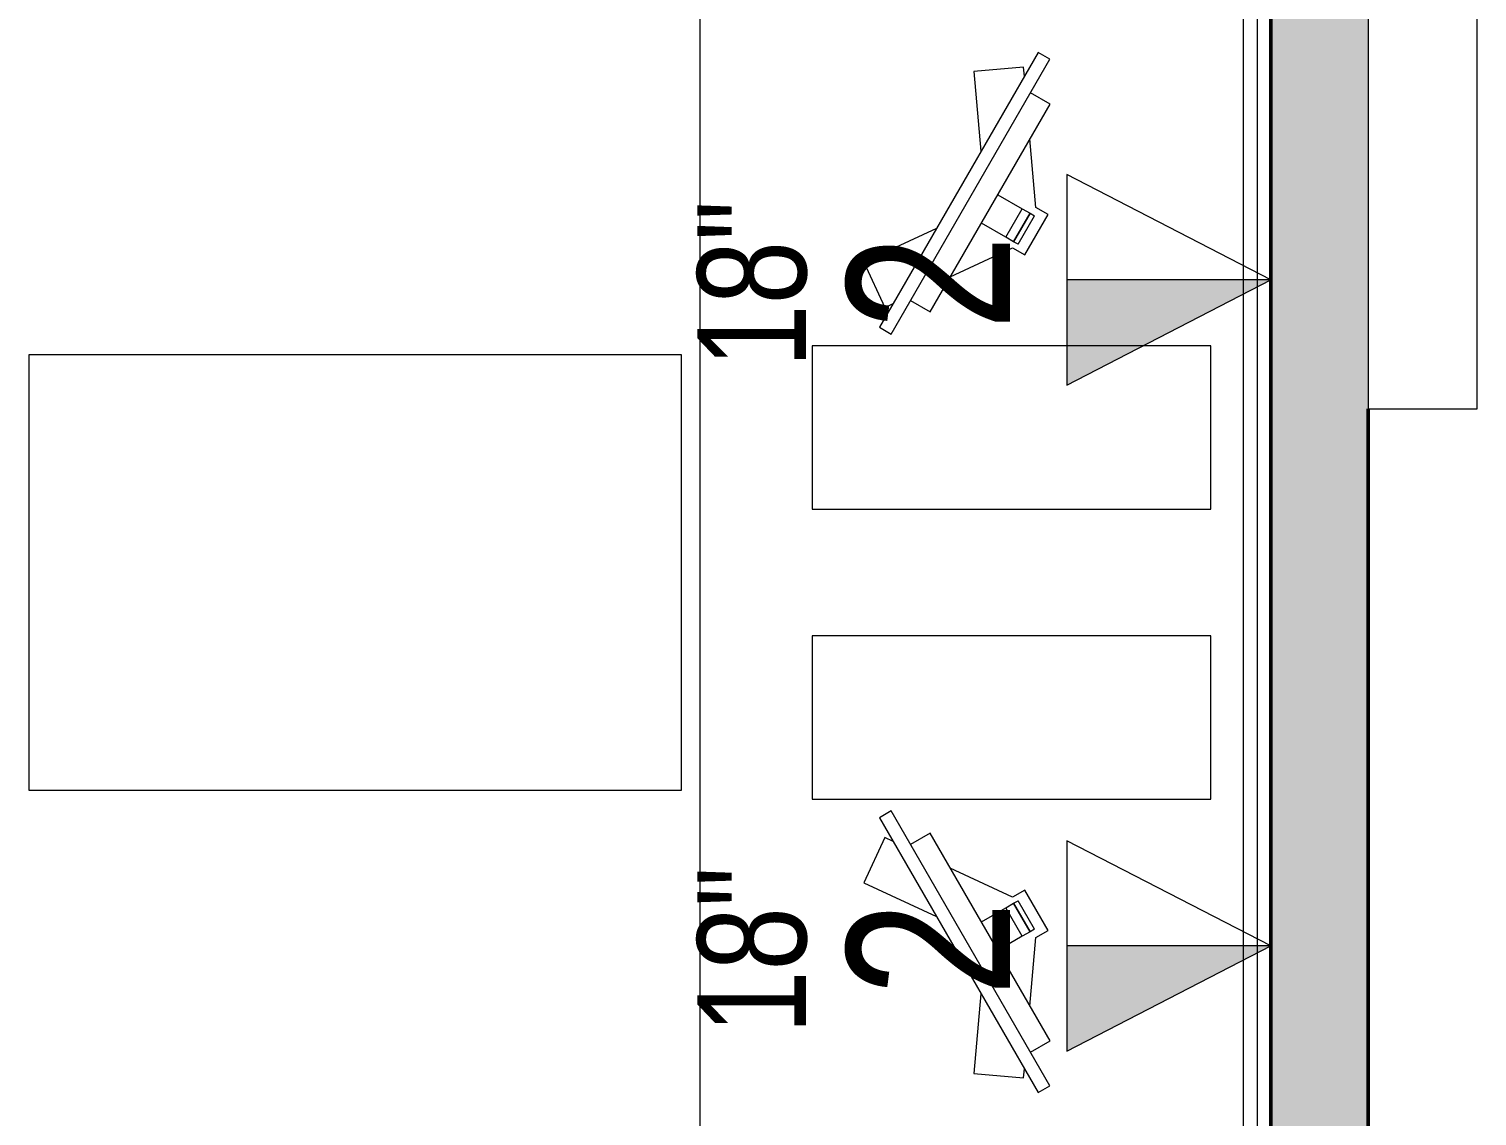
# Model space of a CAD drawing. Header units: inches. Extents: x -1106 to 1409, y -1111 to 918.
# Drawn here: x 648.3 to 728.1, y 299.7 to 359.7 of the extents above; entities that cross this region are included whole.
import ezdxf

# ---------------------------------------------------------------- set-up
doc = ezdxf.new("R2010")
doc.units = ezdxf.units.IN
doc.header["$MEASUREMENT"] = 0
for name, color, linetype, lineweight in [('A-ANNO-NOTE', 131, 'Continuous', 9), ('A-WALL-PATT', 111, 'Continuous', 13), ('I-FURN', 30, 'Continuous', 9), ('I-WALL', 2, 'Continuous', 13), ('Q-CASE', 31, 'Continuous', 9), ('Q-SPCQ', 91, 'Continuous', 13)]:
    doc.layers.add(name, color=color, linetype=linetype, lineweight=lineweight)
doc.styles.add('Arial_1', font='arial.ttf', dxfattribs={"width": 0.75, "height": 9})
doc.styles.add('Arial_2', font='arial.ttf', dxfattribs={"width": 0.75, "height": 6})

# ---------------------------------------------------------------- blocks, each defined once
blk = doc.blocks.new('Counter Top wo Backsplash - 30_ Depth Desk 3__ Thickness-4590493-7TH FLOOR TELECOM UNDERFLOOR ROUTING PLAN')
at = {"layer": 'Q-CASE'}
for p, q in [((239.3, 0), (-47.262, 0)), ((-47.262, -30), (239.3, -30))]:
    blk.add_line(p, q, dxfattribs=at)
blk = doc.blocks.new('Spec _Color Rooms_ - Spec _Color Rooms_-4172614-7TH FLOOR TELECOM UNDERFLOOR ROUTING PLAN')
at = {"layer": 'Q-SPCQ', "color": 53, "lineweight": 9}
for p, q in [((4.5, 11), (-4.5, 11)), ((-4.5, 11), (-4.5, -11)), ((4.5, -11), (4.5, 11)), ((-4.5, -11), (4.5, -11))]:
    blk.add_line(p, q, dxfattribs=at)
blk = doc.blocks.new('Computer Monitor - Dell - Computer Monitor - Dell-4152829-7TH FLOOR TELECOM UNDERFLOOR ROUTING PLAN')
at = {"layer": 'Q-SPCQ', "color": 53, "lineweight": 9}
for p, q in [((-6.078, 5.079), (-7.655, 2.826)), ((-2.454, 2.541), (-6.078, 5.079)), ((6.078, 5.079), (2.454, 2.541)), ((7.655, 2.826), (6.078, 5.079)), ((8.75, 2.541), (-8.75, 2.541)), ((-8.75, 2.541), (-8.75, 1.791)), ((-7.655, 2.826), (-7.248, 2.541)), ((7.248, 2.541), (7.655, 2.826)), ((8.75, 1.791), (8.75, 2.541)), ((-8.75, 1.791), (8.75, 1.791)), ((-6.615, 1.791), (-6.615, 0.541)), ((6.615, 0.541), (6.615, 1.791)), ((-6.615, 0.541), (6.615, 0.541)), ((-4.392, 0.541), (-1.289, -1.631)), ((-0.962, -1.012), (-0.962, 0.541)), ((0.846, 0.541), (0.846, -1.012)), ((1.289, -1.631), (4.392, 0.541)), ((-0.962, -1.512), (-0.962, -1.012)), ((-0.962, -1.012), (0.846, -1.012)), ((0.846, -1.512), (-0.962, -1.512)), ((-0.962, -1.801), (-0.962, -1.512)), ((-0.962, -1.512), (0.846, -1.512)), ((0.846, -1.012), (0.846, -1.512)), ((0.846, -1.512), (0.846, -1.801)), ((-1.289, -1.631), (-1.289, -2.406)), ((-0.962, -1.801), (0.846, -1.801)), ((1.289, -2.406), (1.289, -1.631)), ((-1.289, -2.406), (1.289, -2.406))]:
    blk.add_line(p, q, dxfattribs=at)
blk = doc.blocks.new('Spec _Color Rooms_ - Spec _Color Rooms_-3252224-7TH FLOOR TELECOM UNDERFLOOR ROUTING PLAN')
at = {"layer": 'Q-SPCQ', "color": 53, "lineweight": 9}
for p, q in [((4.5, 11), (-4.5, 11)), ((-4.5, 11), (-4.5, -11)), ((4.5, -11), (4.5, 11)), ((-4.5, -11), (4.5, -11))]:
    blk.add_line(p, q, dxfattribs=at)
blk = doc.blocks.new('Computer Monitor - Dell - Computer Monitor - Dell-3232638-7TH FLOOR TELECOM UNDERFLOOR ROUTING PLAN')
at = {"layer": 'Q-SPCQ', "color": 53, "lineweight": 9}
for p, q in [((1.289, 2.406), (-1.289, 2.406)), ((-1.289, 2.406), (-1.289, 1.631)), ((1.289, 1.631), (1.289, 2.406)), ((-1.289, 1.631), (-4.392, -0.541)), ((-0.962, 1.512), (-0.962, 1.801)), ((0.846, 1.801), (-0.962, 1.801)), ((0.846, 1.801), (0.846, 1.512)), ((4.392, -0.541), (1.289, 1.631)), ((-0.962, 1.012), (-0.962, 1.512)), ((-0.962, 1.512), (0.846, 1.512)), ((0.846, 1.512), (-0.962, 1.512)), ((-0.962, -0.541), (-0.962, 1.012)), ((0.846, 1.012), (-0.962, 1.012)), ((0.846, 1.512), (0.846, 1.012)), ((0.846, 1.012), (0.846, -0.541)), ((6.615, -0.541), (-6.615, -0.541)), ((-6.615, -0.541), (-6.615, -1.791)), ((6.615, -1.791), (6.615, -0.541)), ((8.75, -1.791), (-8.75, -1.791)), ((-8.75, -1.791), (-8.75, -2.541)), ((8.75, -2.541), (8.75, -1.791)), ((-8.75, -2.541), (8.75, -2.541)), ((-7.248, -2.541), (-7.655, -2.826)), ((-7.655, -2.826), (-6.078, -5.079)), ((-6.078, -5.079), (-2.454, -2.541)), ((2.454, -2.541), (6.078, -5.079)), ((6.078, -5.079), (7.655, -2.826)), ((7.655, -2.826), (7.248, -2.541))]:
    blk.add_line(p, q, dxfattribs=at)
blk = doc.blocks.new('Light Box - Light Box-4680645-7TH FLOOR TELECOM UNDERFLOOR ROUTING PLAN')
at = {"layer": 'Q-SPCQ', "color": 53, "lineweight": 9}
for p, q in [((24, 8.6875), (-24, 8.6875)), ((-24, 8.6875), (-24, 2.6875)), ((24, 2.6875), (24, 8.6875)), ((-24, 2.6875), (24, 2.6875))]:
    blk.add_line(p, q, dxfattribs=at)
blk = doc.blocks.new('Side Table - Workstation 3D-4185596-7TH FLOOR TELECOM UNDERFLOOR ROUTING PLAN')
at = {"layer": 'I-FURN', "color": 53}
for p, q in [((-16.5, 60), (-40.5, 60)), ((-40.5, 60), (-40.5, 24)), ((-16.5, 24), (-16.5, 60)), ((-40.5, 24), (-16.5, 24))]:
    blk.add_line(p, q, dxfattribs=at)
blk = doc.blocks.new('18433_1 - AEO NY - CENTRAL_rvt-1-7TH FLOOR TELECOM UNDERFLOOR ROUTING PLAN')
at = {"layer": 'A-WALL-PATT', "lineweight": 5}
blk.add_hatch(color=9, dxfattribs=at).paths.add_polyline_path([(716.773, 23.631), (722.148, 23.631), (722.148, 500.568), (716.773, 500.568), (716.773, 29.006)], flags=0)
at = {"layer": 'A-WALL-PATT', "lineweight": 9}
blk.add_line((716.023, 520.131), (716.023, 245.443), dxfattribs=at)
at = {"layer": 'I-WALL', "color": 213, "lineweight": 50}
for p, q in [((716.773, 500.568), (716.773, 244.693)), ((722.148, 206.724), (722.148, 338.724))]:
    blk.add_line(p, q, dxfattribs=at)
at = {"color": 53, "lineweight": 9}
for name, p, rotation in [('Counter Top wo Backsplash - 30_ Depth Desk 3__ Thickness-4590493-7TH FLOOR TELECOM UNDERFLOOR ROUTING PLAN', (715.273, 483.993), 269.9999999999997), ('Light Box - Light Box-4680645-7TH FLOOR TELECOM UNDERFLOOR ROUTING PLAN', (719.46, 362.724), 270), ('Computer Monitor - Dell - Computer Monitor - Dell-4152829-7TH FLOOR TELECOM UNDERFLOOR ROUTING PLAN', (701.758, 349.527), 59.99999999999975), ('Spec _Color Rooms_ - Spec _Color Rooms_-4172614-7TH FLOOR TELECOM UNDERFLOOR ROUTING PLAN', (702.473, 337.693), 89.99999999999942), ('Side Table - Workstation 3D-4185596-7TH FLOOR TELECOM UNDERFLOOR ROUTING PLAN', (624.273, 301.193), 269.9999999999999), ('Spec _Color Rooms_ - Spec _Color Rooms_-3252224-7TH FLOOR TELECOM UNDERFLOOR ROUTING PLAN', (702.473, 321.693), 270.0000000000002), ('Computer Monitor - Dell - Computer Monitor - Dell-3232638-7TH FLOOR TELECOM UNDERFLOOR ROUTING PLAN', (701.758, 309.859), 299.9999999999999)]:
    blk.add_blockref(name, p, dxfattribs=dict(at, rotation=rotation))

msp = doc.modelspace()

# ---------------------------------------------------------------- block references
at = {"lineweight": 5}
msp.add_blockref('18433_1 - AEO NY - CENTRAL_rvt-1-7TH FLOOR TELECOM UNDERFLOOR ROUTING PLAN', (0, 0), dxfattribs=at)

# ---------------------------------------------------------------- next in the draw order: hatches: boundary and pattern name
at = {"layer": 'A-ANNO-NOTE'}
for points in [[(705.523, 340.029), (716.773, 345.836), (705.523, 345.836)], [(705.523, 303.29), (716.773, 309.096), (705.523, 309.096)]]:
    msp.add_hatch(color=256, dxfattribs=at).paths.add_polyline_path(points, flags=0)

# ---------------------------------------------------------------- next in the draw order: linework, layer by layer
at = {"layer": 'A-ANNO-NOTE', "lineweight": 20}
for p, q in [((705.523, 351.642), (705.523, 340.029)), ((716.773, 345.836), (705.523, 351.642)), ((705.523, 340.029), (716.773, 345.836)), ((705.523, 314.902), (705.523, 303.29)), ((716.773, 309.096), (705.523, 314.902)), ((705.523, 303.29), (716.773, 309.096))]:
    msp.add_line(p, q, dxfattribs=at)
at = {"layer": 'A-ANNO-NOTE'}
for p, q in [((716.773, 345.836), (705.523, 345.836)), ((705.523, 345.836), (705.523, 340.029)), ((705.523, 340.029), (716.773, 345.836)), ((716.773, 309.096), (705.523, 309.096)), ((705.523, 309.096), (705.523, 303.29)), ((705.523, 303.29), (716.773, 309.096))]:
    msp.add_line(p, q, dxfattribs=at)

# ---------------------------------------------------------------- next in the draw order: texts
at = {"layer": 'A-ANNO-NOTE', "attachment_point": 1, "rotation": 90}
for s, insert, char_height, width, style in [('18"', (685.142, 340.986), 6, 11.3625, 'Arial_2'), ('2', (693.395, 343.056), 9, 6.363, 'Arial_1'), ('18"', (685.142, 304.247), 6, 11.3625, 'Arial_2'), ('2', (693.395, 306.316), 9, 6.363, 'Arial_1')]:
    msp.add_mtext(s, dxfattribs=dict(at, insert=insert, char_height=char_height, width=width, style=style))

doc.saveas('drawing.dxf')
